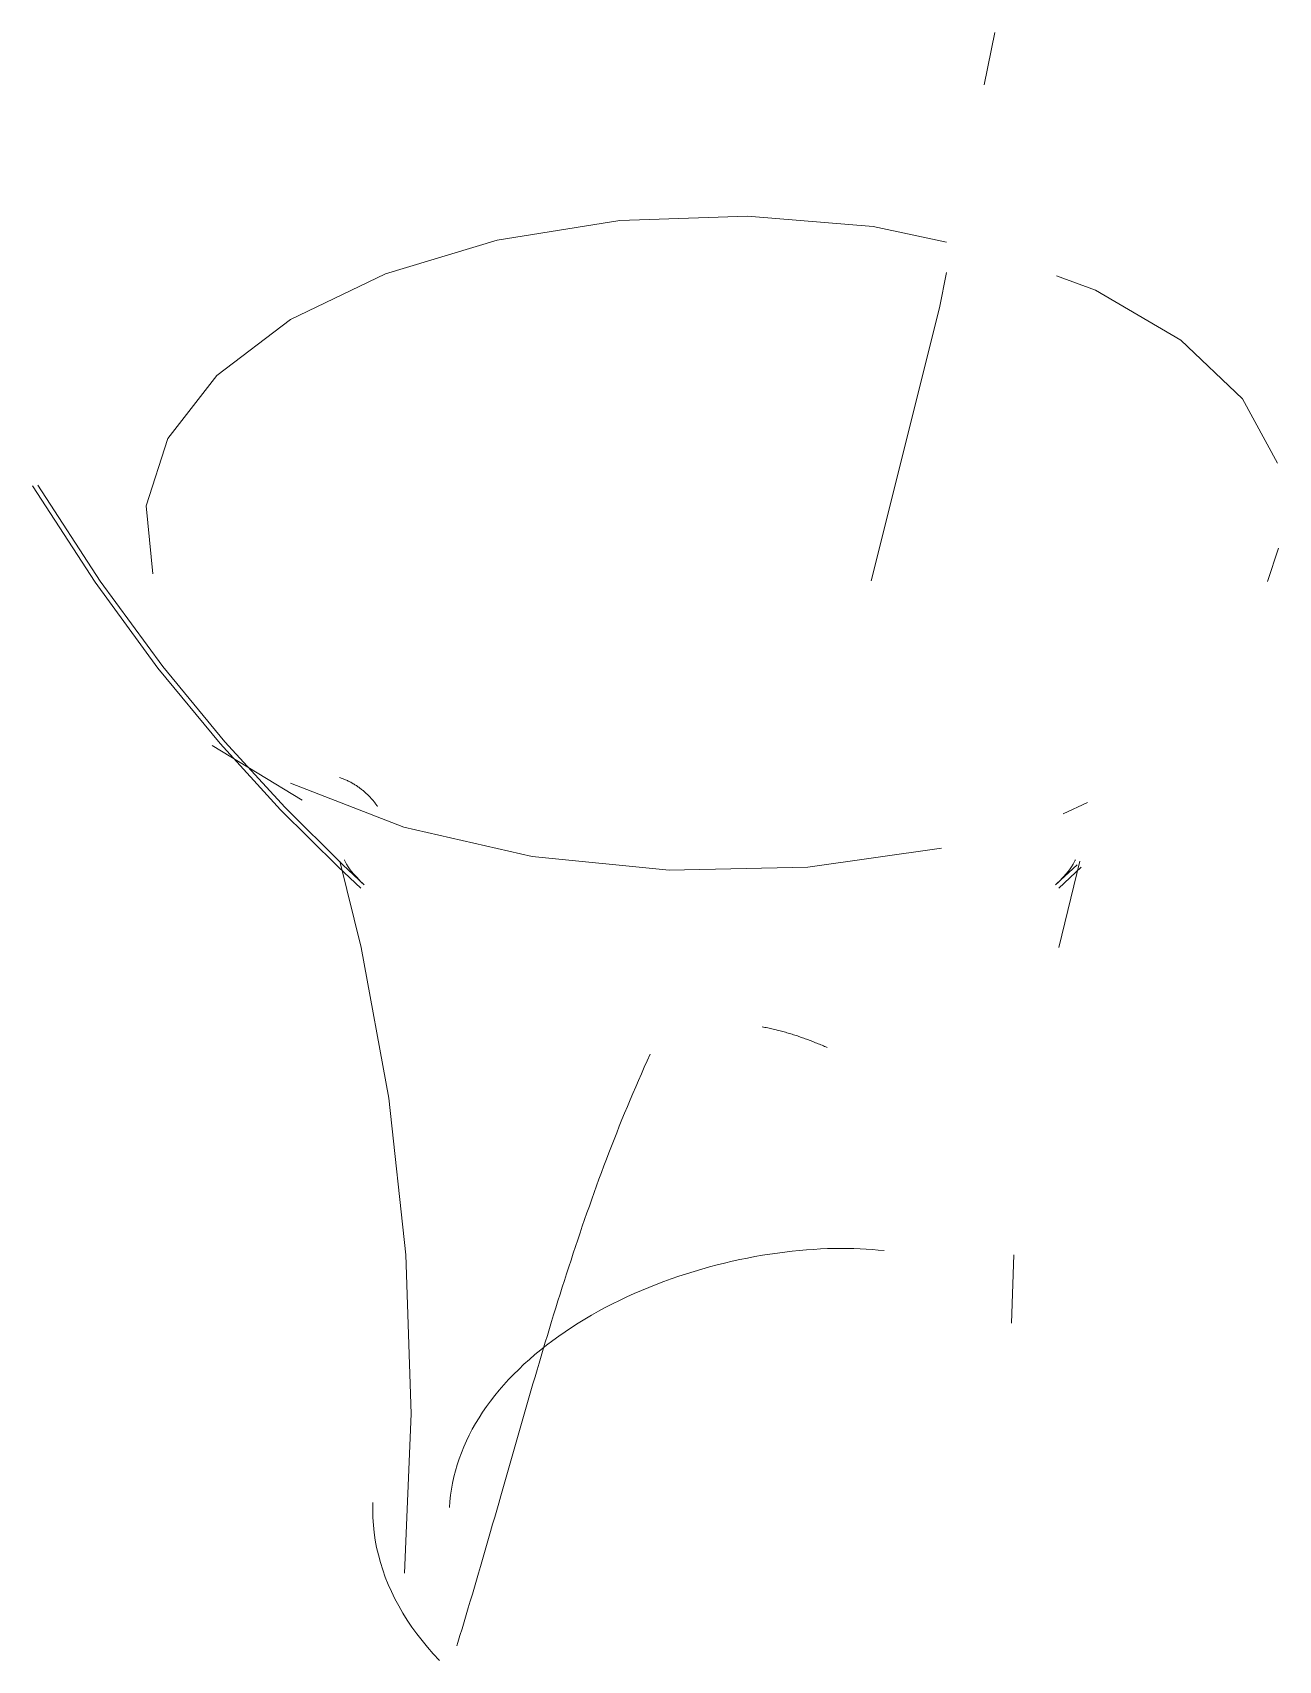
# Model space of a CAD drawing. Header units: inches. Extents: x 27328 to 120839, y -4075 to 4147.
# Drawn here: x 120822.42 to 120838.73, y -2358.66 to -2337.35 of the extents above; entities that cross this region are included whole.
import ezdxf

# ---------------------------------------------------------------- set-up
doc = ezdxf.new("R2010")
doc.units = ezdxf.units.IN
doc.header["$MEASUREMENT"] = 0
doc.layers.add('Q-SPCQ', color=91, linetype='Continuous', lineweight=9)

# ---------------------------------------------------------------- blocks, each defined once
blk = doc.blocks.new('FP_107-Axon - Looking South West')
at = {"layer": 'Q-SPCQ'}
for p, q in [((-32984.414, -2349.328), (-32984.136, -2348.196)), ((-32989.761, -2350.726), (-32989.799, -2350.811)), ((-32989.876, -2350.981), (-32989.913, -2351.067)), ((-32989.838, -2350.896), (-32989.876, -2350.981)), ((-32989.799, -2350.811), (-32989.838, -2350.896)), ((-32989.95, -2351.152), (-32989.987, -2351.238)), ((-32989.913, -2351.067), (-32989.95, -2351.152)), ((-32990.059, -2351.409), (-32990.095, -2351.495)), ((-32990.023, -2351.323), (-32990.059, -2351.409)), ((-32989.987, -2351.238), (-32990.023, -2351.323)), ((-32990.13, -2351.581), (-32990.165, -2351.667)), ((-32990.095, -2351.495), (-32990.13, -2351.581)), ((-32990.233, -2351.84), (-32990.267, -2351.927)), ((-32990.199, -2351.754), (-32990.233, -2351.84)), ((-32990.165, -2351.667), (-32990.199, -2351.754)), ((-32990.301, -2352.014), (-32990.334, -2352.1)), ((-32990.267, -2351.927), (-32990.301, -2352.014)), ((-32990.367, -2352.187), (-32990.399, -2352.274)), ((-32990.334, -2352.1), (-32990.367, -2352.187)), ((-32990.463, -2352.449), (-32990.495, -2352.537)), ((-32990.431, -2352.362), (-32990.463, -2352.449)), ((-32990.399, -2352.274), (-32990.431, -2352.362)), ((-32990.526, -2352.624), (-32990.557, -2352.712)), ((-32990.495, -2352.537), (-32990.526, -2352.624)), ((-32990.619, -2352.888), (-32990.649, -2352.976)), ((-32990.588, -2352.8), (-32990.619, -2352.888)), ((-32990.557, -2352.712), (-32990.588, -2352.8)), ((-32990.679, -2353.065), (-32990.709, -2353.153)), ((-32990.649, -2352.976), (-32990.679, -2353.065)), ((-32990.768, -2353.331), (-32990.797, -2353.419)), ((-32990.738, -2353.242), (-32990.768, -2353.331)), ((-32990.709, -2353.153), (-32990.738, -2353.242)), ((-32990.826, -2353.508), (-32990.855, -2353.598)), ((-32990.797, -2353.419), (-32990.826, -2353.508)), ((-32985.031, -2354.246), (-32985.001, -2353.349)), ((-32990.883, -2353.687), (-32990.912, -2353.776)), ((-32990.855, -2353.598), (-32990.883, -2353.687)), ((-32990.968, -2353.955), (-32990.996, -2354.045)), ((-32990.94, -2353.866), (-32990.968, -2353.955)), ((-32990.912, -2353.776), (-32990.94, -2353.866)), ((-32991.024, -2354.135), (-32991.051, -2354.225)), ((-32990.996, -2354.045), (-32991.024, -2354.135)), ((-32991.079, -2354.315), (-32991.106, -2354.405)), ((-32991.051, -2354.225), (-32991.079, -2354.315)), ((-32991.161, -2354.586), (-32991.188, -2354.677)), ((-32991.134, -2354.496), (-32991.161, -2354.586)), ((-32991.106, -2354.405), (-32991.134, -2354.496)), ((-32991.215, -2354.767), (-32991.242, -2354.858)), ((-32991.188, -2354.677), (-32991.215, -2354.767)), ((-32991.295, -2355.04), (-32991.322, -2355.131)), ((-32991.268, -2354.949), (-32991.295, -2355.04)), ((-32991.242, -2354.858), (-32991.268, -2354.949)), ((-32991.348, -2355.222), (-32991.375, -2355.314)), ((-32991.322, -2355.131), (-32991.348, -2355.222)), ((-32991.401, -2355.405), (-32991.428, -2355.496)), ((-32991.375, -2355.314), (-32991.401, -2355.405)), ((-32991.48, -2355.68), (-32991.507, -2355.771)), ((-32991.454, -2355.588), (-32991.48, -2355.68)), ((-32991.428, -2355.496), (-32991.454, -2355.588)), ((-32991.533, -2355.863), (-32991.559, -2355.955)), ((-32991.507, -2355.771), (-32991.533, -2355.863)), ((-32991.585, -2356.047), (-32991.612, -2356.139)), ((-32991.559, -2355.955), (-32991.585, -2356.047)), ((-32991.638, -2356.231), (-32991.664, -2356.324)), ((-32991.612, -2356.139), (-32991.638, -2356.231)), ((-32991.717, -2356.508), (-32991.743, -2356.601)), ((-32991.691, -2356.416), (-32991.717, -2356.508)), ((-32991.664, -2356.324), (-32991.691, -2356.416)), ((-32991.77, -2356.693), (-32991.796, -2356.786)), ((-32991.743, -2356.601), (-32991.77, -2356.693)), ((-32991.823, -2356.878), (-32991.849, -2356.971)), ((-32991.796, -2356.786), (-32991.823, -2356.878)), ((-32991.903, -2357.156), (-32991.93, -2357.249)), ((-32991.876, -2357.063), (-32991.903, -2357.156)), ((-32991.849, -2356.971), (-32991.876, -2357.063))]:
    blk.add_line(p, q, dxfattribs=at)
blk = doc.blocks.new('FP_108-Axon - Looking South West')
at = {"layer": 'Q-SPCQ'}
for p, q in [((-32993.391, -2356.693), (-32993.389, -2356.595)), ((-32993.389, -2356.791), (-32993.391, -2356.693)), ((-32993.383, -2356.889), (-32993.389, -2356.791)), ((-32993.373, -2356.987), (-32993.383, -2356.889)), ((-32993.359, -2357.085), (-32993.373, -2356.987)), ((-32993.341, -2357.183), (-32993.359, -2357.085)), ((-32993.318, -2357.28), (-32993.341, -2357.183)), ((-32993.292, -2357.377), (-32993.318, -2357.28)), ((-32993.262, -2357.474), (-32993.292, -2357.377)), ((-32991.956, -2357.339), (-32991.982, -2357.43)), ((-32991.93, -2357.249), (-32991.956, -2357.339)), ((-32993.228, -2357.57), (-32993.262, -2357.474)), ((-32993.19, -2357.665), (-32993.228, -2357.57)), ((-32992.008, -2357.52), (-32992.035, -2357.611)), ((-32991.982, -2357.43), (-32992.008, -2357.52)), ((-32993.147, -2357.76), (-32993.19, -2357.665)), ((-32993.101, -2357.854), (-32993.147, -2357.76)), ((-32992.088, -2357.792), (-32992.115, -2357.883)), ((-32992.061, -2357.701), (-32992.088, -2357.792)), ((-32992.035, -2357.611), (-32992.061, -2357.701)), ((-32993.052, -2357.948), (-32993.101, -2357.854)), ((-32992.998, -2358.04), (-32993.052, -2357.948)), ((-32992.141, -2357.973), (-32992.168, -2358.064)), ((-32992.115, -2357.883), (-32992.141, -2357.973)), ((-32992.941, -2358.132), (-32992.998, -2358.04)), ((-32992.879, -2358.223), (-32992.941, -2358.132)), ((-32992.815, -2358.313), (-32992.879, -2358.223)), ((-32992.195, -2358.154), (-32992.223, -2358.245)), ((-32992.168, -2358.064), (-32992.195, -2358.154)), ((-32992.746, -2358.401), (-32992.815, -2358.313)), ((-32992.674, -2358.489), (-32992.746, -2358.401)), ((-32992.277, -2358.426), (-32992.291, -2358.47)), ((-32992.25, -2358.335), (-32992.277, -2358.426)), ((-32992.223, -2358.245), (-32992.25, -2358.335)), ((-32992.599, -2358.575), (-32992.674, -2358.489)), ((-32992.52, -2358.661), (-32992.599, -2358.575))]:
    blk.add_line(p, q, dxfattribs=at)
blk.add_polyline3d([(-32992.976, -2357.517, 0), (-32992.889, -2355.434, 0), (-32992.958, -2353.349, 0), (-32993.181, -2351.301, 0), (-32993.545, -2349.328, 0), (-32993.823, -2348.196, 0)], dxfattribs=at)
blk = doc.blocks.new('FP_109-Axon - Looking South West')
at = {"layer": 'Q-SPCQ'}
for p, q in [((-32988.193, -2353.341), (-32988.096, -2353.327)), ((-32988.096, -2353.327), (-32987.999, -2353.315)), ((-32987.999, -2353.315), (-32987.904, -2353.304)), ((-32987.904, -2353.304), (-32987.81, -2353.294)), ((-32987.81, -2353.294), (-32987.716, -2353.286)), ((-32987.716, -2353.286), (-32987.624, -2353.279)), ((-32987.624, -2353.279), (-32987.532, -2353.274)), ((-32987.532, -2353.274), (-32987.442, -2353.27)), ((-32987.442, -2353.27), (-32987.354, -2353.268)), ((-32987.354, -2353.268), (-32987.266, -2353.267)), ((-32987.266, -2353.267), (-32987.18, -2353.267)), ((-32987.18, -2353.267), (-32987.096, -2353.269)), ((-32987.096, -2353.269), (-32987.013, -2353.272)), ((-32987.013, -2353.272), (-32986.932, -2353.276)), ((-32986.932, -2353.276), (-32986.853, -2353.281)), ((-32986.853, -2353.281), (-32986.776, -2353.288)), ((-32986.776, -2353.288), (-32986.7, -2353.296)), ((-32989.186, -2353.567), (-32989.086, -2353.537)), ((-32989.086, -2353.537), (-32988.986, -2353.509)), ((-32988.986, -2353.509), (-32988.886, -2353.483)), ((-32988.886, -2353.483), (-32988.786, -2353.458)), ((-32988.786, -2353.458), (-32988.686, -2353.435)), ((-32988.686, -2353.435), (-32988.587, -2353.413)), ((-32988.587, -2353.413), (-32988.488, -2353.393)), ((-32988.488, -2353.393), (-32988.389, -2353.374)), ((-32988.389, -2353.374), (-32988.291, -2353.357)), ((-32988.291, -2353.357), (-32988.193, -2353.341)), ((-32989.779, -2353.777), (-32989.682, -2353.738)), ((-32989.682, -2353.738), (-32989.583, -2353.7)), ((-32989.583, -2353.7), (-32989.485, -2353.665)), ((-32989.485, -2353.665), (-32989.386, -2353.631)), ((-32989.386, -2353.631), (-32989.286, -2353.598)), ((-32989.286, -2353.598), (-32989.186, -2353.567)), ((-32990.255, -2353.993), (-32990.162, -2353.947)), ((-32990.162, -2353.947), (-32990.068, -2353.902)), ((-32990.068, -2353.902), (-32989.972, -2353.859)), ((-32989.972, -2353.859), (-32989.876, -2353.817)), ((-32989.876, -2353.817), (-32989.779, -2353.777)), ((-32990.617, -2354.193), (-32990.529, -2354.141)), ((-32990.529, -2354.141), (-32990.439, -2354.09)), ((-32990.439, -2354.09), (-32990.348, -2354.041)), ((-32990.348, -2354.041), (-32990.255, -2353.993)), ((-32990.956, -2354.414), (-32990.874, -2354.357)), ((-32990.874, -2354.357), (-32990.79, -2354.301)), ((-32990.79, -2354.301), (-32990.704, -2354.246)), ((-32990.704, -2354.246), (-32990.617, -2354.193)), ((-32991.269, -2354.656), (-32991.193, -2354.594)), ((-32991.193, -2354.594), (-32991.116, -2354.533)), ((-32991.116, -2354.533), (-32991.037, -2354.473)), ((-32991.037, -2354.473), (-32990.956, -2354.414)), ((-32991.482, -2354.85), (-32991.413, -2354.784)), ((-32991.413, -2354.784), (-32991.342, -2354.719)), ((-32991.342, -2354.719), (-32991.269, -2354.656)), ((-32991.677, -2355.053), (-32991.614, -2354.984)), ((-32991.614, -2354.984), (-32991.549, -2354.916)), ((-32991.549, -2354.916), (-32991.482, -2354.85)), ((-32991.85, -2355.265), (-32991.795, -2355.193)), ((-32991.795, -2355.193), (-32991.737, -2355.123)), ((-32991.737, -2355.123), (-32991.677, -2355.053)), ((-32992.001, -2355.485), (-32991.954, -2355.411)), ((-32991.954, -2355.411), (-32991.903, -2355.337)), ((-32991.903, -2355.337), (-32991.85, -2355.265)), ((-32992.129, -2355.711), (-32992.089, -2355.635)), ((-32992.089, -2355.635), (-32992.047, -2355.559)), ((-32992.047, -2355.559), (-32992.001, -2355.485)), ((-32992.232, -2355.943), (-32992.201, -2355.865)), ((-32992.201, -2355.865), (-32992.166, -2355.788)), ((-32992.166, -2355.788), (-32992.129, -2355.711)), ((-32992.31, -2356.179), (-32992.287, -2356.1)), ((-32992.287, -2356.1), (-32992.261, -2356.021)), ((-32992.261, -2356.021), (-32992.232, -2355.943)), ((-32992.348, -2356.338), (-32992.331, -2356.259)), ((-32992.331, -2356.259), (-32992.31, -2356.179)), ((-32992.382, -2356.579), (-32992.374, -2356.499)), ((-32992.374, -2356.499), (-32992.362, -2356.418)), ((-32992.362, -2356.418), (-32992.348, -2356.338)), ((-32992.388, -2356.66), (-32992.382, -2356.579))]:
    blk.add_line(p, q, dxfattribs=at)
blk = doc.blocks.new('FP_110-Axon - Looking South West')
at = {"layer": 'Q-SPCQ'}
blk.add_polyline3d([(-32984.196, -2348.18, 0), (-32984.198, -2348.184, 0), (-32984.202, -2348.194, 0), (-32984.21, -2348.212, 0), (-32984.224, -2348.238, 0), (-32984.245, -2348.271, 0), (-32984.274, -2348.311, 0), (-32984.311, -2348.357, 0), (-32984.357, -2348.409, 0), (-32984.414, -2348.466, 0), (-32984.456, -2348.506, 0)], dxfattribs=at)
blk = doc.blocks.new('FP_111-Axon - Looking South West')
at = {"layer": 'Q-SPCQ'}
for p, q in [((-32993.828, -2347.102), (-32993.816, -2347.106)), ((-32993.816, -2347.106), (-32993.804, -2347.11)), ((-32993.804, -2347.11), (-32993.792, -2347.114)), ((-32993.792, -2347.114), (-32993.781, -2347.119)), ((-32993.781, -2347.119), (-32993.769, -2347.123)), ((-32993.769, -2347.123), (-32993.758, -2347.128)), ((-32993.758, -2347.128), (-32993.747, -2347.133)), ((-32993.747, -2347.133), (-32993.735, -2347.138)), ((-32993.735, -2347.138), (-32993.724, -2347.143)), ((-32993.724, -2347.143), (-32993.713, -2347.149)), ((-32993.713, -2347.149), (-32993.702, -2347.154)), ((-32993.702, -2347.154), (-32993.691, -2347.16)), ((-32993.691, -2347.16), (-32993.68, -2347.165)), ((-32993.68, -2347.165), (-32993.669, -2347.171)), ((-32993.669, -2347.171), (-32993.659, -2347.177)), ((-32993.659, -2347.177), (-32993.648, -2347.183)), ((-32993.648, -2347.183), (-32993.637, -2347.19)), ((-32993.637, -2347.19), (-32993.627, -2347.196)), ((-32993.627, -2347.196), (-32993.617, -2347.203)), ((-32993.617, -2347.203), (-32993.606, -2347.209)), ((-32993.606, -2347.209), (-32993.596, -2347.216)), ((-32993.596, -2347.216), (-32993.586, -2347.223)), ((-32993.586, -2347.223), (-32993.576, -2347.23)), ((-32993.576, -2347.23), (-32993.566, -2347.237)), ((-32993.566, -2347.237), (-32993.557, -2347.244)), ((-32993.557, -2347.244), (-32993.547, -2347.252)), ((-32993.547, -2347.252), (-32993.537, -2347.259)), ((-32993.537, -2347.259), (-32993.528, -2347.267)), ((-32993.528, -2347.267), (-32993.519, -2347.274)), ((-32993.519, -2347.274), (-32993.509, -2347.282)), ((-32993.509, -2347.282), (-32993.5, -2347.29)), ((-32993.5, -2347.29), (-32993.491, -2347.298)), ((-32993.491, -2347.298), (-32993.482, -2347.306)), ((-32993.482, -2347.306), (-32993.473, -2347.314)), ((-32993.473, -2347.314), (-32993.465, -2347.322)), ((-32993.465, -2347.322), (-32993.456, -2347.33)), ((-32993.456, -2347.33), (-32993.448, -2347.339)), ((-32993.448, -2347.339), (-32993.439, -2347.347)), ((-32993.439, -2347.347), (-32993.431, -2347.356)), ((-32993.431, -2347.356), (-32993.423, -2347.365)), ((-32993.423, -2347.365), (-32993.415, -2347.373)), ((-32993.415, -2347.373), (-32993.407, -2347.382)), ((-32993.407, -2347.382), (-32993.399, -2347.391)), ((-32993.399, -2347.391), (-32993.392, -2347.4)), ((-32993.392, -2347.4), (-32993.384, -2347.409)), ((-32993.384, -2347.409), (-32993.377, -2347.418)), ((-32993.377, -2347.418), (-32993.369, -2347.427)), ((-32993.369, -2347.427), (-32993.362, -2347.436)), ((-32993.362, -2347.436), (-32993.355, -2347.446)), ((-32993.355, -2347.446), (-32993.348, -2347.455)), ((-32993.348, -2347.455), (-32993.341, -2347.464)), ((-32993.341, -2347.464), (-32993.335, -2347.474)), ((-32993.335, -2347.474), (-32993.328, -2347.483)), ((-32993.546, -2348.466), (-32993.504, -2348.506))]:
    blk.add_line(p, q, dxfattribs=at)
blk.add_polyline3d([(-32993.763, -2348.18, 0), (-32993.762, -2348.184, 0), (-32993.757, -2348.194, 0), (-32993.749, -2348.212, 0), (-32993.735, -2348.238, 0), (-32993.714, -2348.271, 0), (-32993.686, -2348.311, 0), (-32993.648, -2348.357, 0), (-32993.602, -2348.409, 0), (-32993.546, -2348.466, 0)], dxfattribs=at)
blk = doc.blocks.new('FP_112-Axon - Looking South West')
at = {"layer": 'Q-SPCQ'}
for p, q in [((-32983.932, -2340.722), (-32982.817, -2341.375)), ((-32982.817, -2341.375), (-32982.01, -2342.143)), ((-32982.01, -2342.143), (-32981.55, -2342.989)), ((-32981.538, -2344.098), (-32981.683, -2344.535)), ((-32984.174, -2348.245), (-32984.443, -2348.494))]:
    blk.add_line(p, q, dxfattribs=at)
blk = doc.blocks.new('FP_113-Axon - Looking South West')
at = {"layer": 'Q-SPCQ'}
for p, q in [((-32985.251, -2337.35), (-32985.388, -2338.034)), ((-32991.762, -2340.068), (-32990.157, -2339.812)), ((-32990.157, -2339.812), (-32988.489, -2339.752)), ((-32988.489, -2339.752), (-32986.841, -2339.889)), ((-32986.841, -2339.889), (-32985.882, -2340.094)), ((-32993.223, -2340.507), (-32991.762, -2340.068)), ((-32994.467, -2341.107), (-32993.223, -2340.507)), ((-32985.882, -2340.489), (-32985.975, -2340.952)), ((-32984.443, -2340.534), (-32983.932, -2340.722)), ((-32985.975, -2340.952), (-32986.868, -2344.528)), ((-32995.434, -2341.839), (-32994.467, -2341.107)), ((-32996.074, -2342.665), (-32995.434, -2341.839)), ((-32996.358, -2343.546), (-32996.074, -2342.665)), ((-32996.271, -2344.437), (-32996.358, -2343.546))]:
    blk.add_line(p, q, dxfattribs=at)
blk.add_polyline3d([(-32997.776, -2343.275, 0), (-32996.96, -2344.532, 0), (-32996.138, -2345.65, 0), (-32995.328, -2346.635, 0), (-32994.54, -2347.497, 0), (-32993.785, -2348.245, 0), (-32993.504, -2348.506, 0)], dxfattribs=at)
blk = doc.blocks.new('FP_114-Axon - Looking South West')
at = {"layer": 'Q-SPCQ'}
for p, q in [((-32992.986, -2347.751), (-32994.467, -2347.176)), ((-32984.038, -2347.43), (-32984.357, -2347.577)), ((-32991.306, -2348.137), (-32992.986, -2347.751)), ((-32989.514, -2348.315), (-32991.306, -2348.137)), ((-32985.95, -2348.027), (-32987.698, -2348.278)), ((-32987.698, -2348.278), (-32989.514, -2348.315)), ((-32984.118, -2348.277), (-32984.413, -2348.552))]:
    blk.add_line(p, q, dxfattribs=at)
blk = doc.blocks.new('FP_115-Axon - Looking South West')
at = {"layer": 'Q-SPCQ'}
blk.add_line((-32994.317, -2347.4), (-32995.493, -2346.683), dxfattribs=at)
blk.add_polyline3d([(-32997.844, -2343.282, 0), (-32997.026, -2344.546, 0), (-32996.203, -2345.669, 0), (-32995.39, -2346.659, 0), (-32994.599, -2347.526, 0), (-32993.842, -2348.277, 0), (-32993.546, -2348.552, 0)], dxfattribs=at)
blk = doc.blocks.new('FP_116-Axon - Looking South West')
at = {"layer": 'Q-SPCQ'}
for p, q in [((-32988.295, -2350.367), (-32988.277, -2350.37)), ((-32988.277, -2350.37), (-32988.259, -2350.374)), ((-32988.259, -2350.374), (-32988.241, -2350.377)), ((-32988.241, -2350.377), (-32988.222, -2350.381)), ((-32988.222, -2350.381), (-32988.204, -2350.385)), ((-32988.204, -2350.385), (-32988.186, -2350.389)), ((-32988.186, -2350.389), (-32988.168, -2350.393)), ((-32988.168, -2350.393), (-32988.15, -2350.397)), ((-32988.15, -2350.397), (-32988.132, -2350.401)), ((-32988.132, -2350.401), (-32988.114, -2350.406)), ((-32988.114, -2350.406), (-32988.097, -2350.41)), ((-32988.097, -2350.41), (-32988.079, -2350.414)), ((-32988.079, -2350.414), (-32988.061, -2350.419)), ((-32988.061, -2350.419), (-32988.044, -2350.424)), ((-32988.044, -2350.424), (-32988.026, -2350.428)), ((-32988.026, -2350.428), (-32988.008, -2350.433)), ((-32988.008, -2350.433), (-32987.991, -2350.438)), ((-32987.991, -2350.438), (-32987.973, -2350.443)), ((-32987.973, -2350.443), (-32987.956, -2350.448)), ((-32987.956, -2350.448), (-32987.938, -2350.453)), ((-32987.938, -2350.453), (-32987.921, -2350.459)), ((-32987.921, -2350.459), (-32987.904, -2350.464)), ((-32987.904, -2350.464), (-32987.886, -2350.47)), ((-32987.886, -2350.47), (-32987.869, -2350.475)), ((-32987.869, -2350.475), (-32987.852, -2350.481)), ((-32987.852, -2350.481), (-32987.834, -2350.486)), ((-32987.834, -2350.486), (-32987.817, -2350.492)), ((-32987.817, -2350.492), (-32987.8, -2350.498)), ((-32987.8, -2350.498), (-32987.783, -2350.504)), ((-32987.783, -2350.504), (-32987.766, -2350.51)), ((-32987.766, -2350.51), (-32987.749, -2350.516)), ((-32987.749, -2350.516), (-32987.732, -2350.522)), ((-32987.732, -2350.522), (-32987.715, -2350.528)), ((-32987.715, -2350.528), (-32987.698, -2350.534)), ((-32987.698, -2350.534), (-32987.681, -2350.541)), ((-32987.681, -2350.541), (-32987.664, -2350.547)), ((-32987.664, -2350.547), (-32987.647, -2350.554)), ((-32987.647, -2350.554), (-32987.63, -2350.56)), ((-32987.63, -2350.56), (-32987.613, -2350.567)), ((-32987.613, -2350.567), (-32987.596, -2350.574)), ((-32987.596, -2350.574), (-32987.579, -2350.58)), ((-32987.579, -2350.58), (-32987.562, -2350.587)), ((-32987.562, -2350.587), (-32987.545, -2350.594)), ((-32987.545, -2350.594), (-32987.528, -2350.601)), ((-32987.528, -2350.601), (-32987.511, -2350.608)), ((-32987.511, -2350.608), (-32987.494, -2350.615)), ((-32987.494, -2350.615), (-32987.478, -2350.623)), ((-32987.478, -2350.623), (-32987.461, -2350.63)), ((-32987.461, -2350.63), (-32987.444, -2350.637))]:
    blk.add_line(p, q, dxfattribs=at)
blk = doc.blocks.new('Basketball_Backstop-Performance_Sports_Systems-3103-Ceiling_Hung - 27_-0_ to 27_-11 7_8_-706978-Axon - Looking South West')
at = {"layer": 'Q-SPCQ'}
for name in ['FP_113-Axon - Looking South West', 'FP_112-Axon - Looking South West', 'FP_115-Axon - Looking South West', 'FP_111-Axon - Looking South West', 'FP_114-Axon - Looking South West', 'FP_108-Axon - Looking South West', 'FP_107-Axon - Looking South West', 'FP_110-Axon - Looking South West', 'FP_116-Axon - Looking South West', 'FP_109-Axon - Looking South West']:
    blk.add_blockref(name, (76910.132, 0), dxfattribs=at)

msp = doc.modelspace()

# ---------------------------------------------------------------- block references
at = {"layer": 'Q-SPCQ'}
msp.add_blockref('Basketball_Backstop-Performance_Sports_Systems-3103-Ceiling_Hung - 27_-0_ to 27_-11 7_8_-706978-Axon - Looking South West', (76910.132, 0), dxfattribs=at)

doc.saveas('drawing.dxf')
